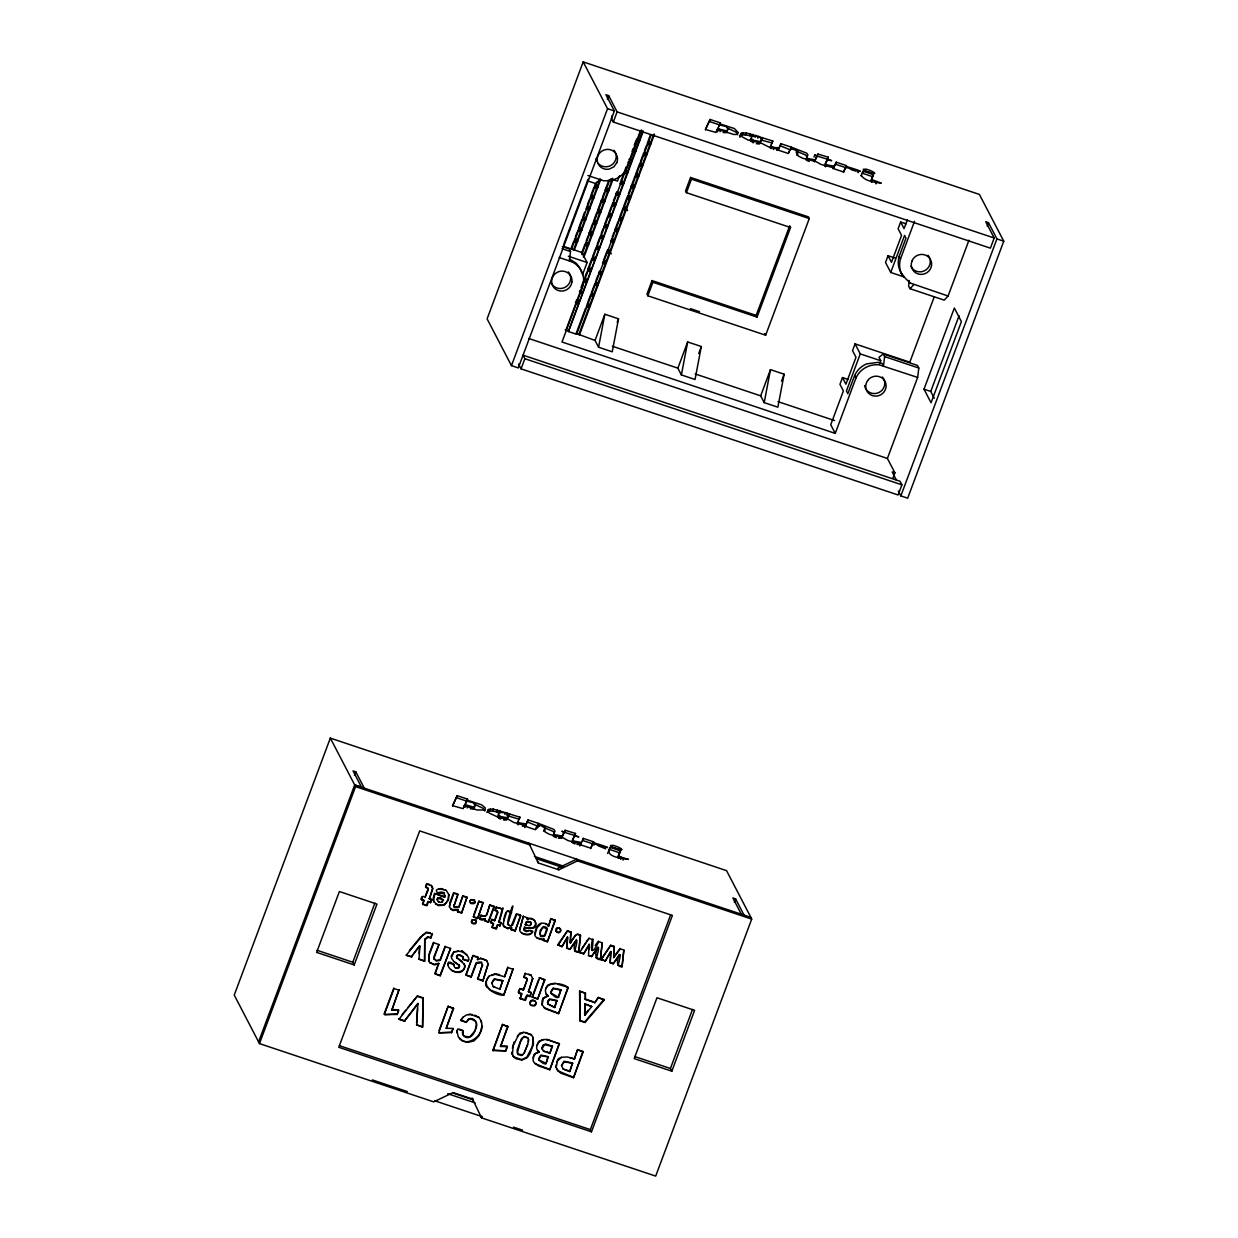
<?xml version="1.0" encoding="UTF-8"?>
<svg xmlns="http://www.w3.org/2000/svg" width="1238" height="1238" viewBox="0 0 1238 1238"><rect width="100%" height="100%" fill="white"/><g stroke="black" fill="none" stroke-linecap="round" stroke-linejoin="round"><path stroke-width="1.5" d="M536.983 938.064C554.655 940.772 531.442 941.097 535.126 932.415C535.574 928.33 538.375 922.542 542.584 923.161C547.01 923.115 550.693 927.185 545.277 923.455M541.316 923.486L537.044 927.618L535.126 933.947M456.899 1032.74L456.915 1030.728L458.261 1036.871L462.563 1040.849L467.871 1042.365L473.845 1040.988L478.549 1036.283L480.205 1032.879L482.031 1025.822L481.087 1020.607L481.659 1022.867M424.325 960.858L418.738 959.001L424.588 961.369L424.742 939.271L427.636 936.81L431.056 937.878L432.248 933.483L430.793 937.383M424.588 961.369L424.742 939.271M423.071 997.828L422.452 1026.782L416.463 1024.77L422.715 1027.292L423.071 997.828L417.438 995.956L408.045 1007.376M464.977 966.274L464.033 963.69L464.977 966.274C462.78 978.825 444.566 969.509 448.574 962.39C451.994 960.874 454.857 967.528 453.773 964.123M448.574 962.39L448.187 965.067M518.01 1054.466L517.066 1050.335L521.415 1038.759L524.278 1036.361L527.837 1038.001L524.541 1036.871L523.024 1037.614L520.44 1041.839L517.283 1052.981L518.01 1054.466L521.229 1055.565L524.076 1053.321L527.651 1044.532L528.533 1039.533L527.574 1037.49M594.844 1002.672L585.388 999.499L585.311 993.046L579.57 991.127L579.941 1020.824L584.94 1022.495L604.376 999.84L598.372 997.426L594.844 1002.672L598.372 997.426M584.63 1014.603L584.97 1003.801L591.779 1006.509L584.893 1015.114L588.065 1010.301M585.388 999.499L585.311 993.046M584.893 1015.114L584.97 1003.801M523.194 918.225L523.349 916.445L527.543 917.838L527.45 919.37C530.684 917.528 535.389 919.71 535.868 923.455C536.967 933.994 520.269 922.728 524.742 930.945L526.692 931.641L528.641 930.342L532.804 931.734C529.369 938.234 519.387 933.112 519.62 929.924C526.769 903.198 522.018 921.861 519.62 929.924M539.366 1052.145L537.571 1050.288L539.366 1052.145L535.822 1053.352L533.578 1056.37L533.083 1060.626L534.058 1062.498L538.406 1065.856L549.765 1069.787L559.452 1043.882L546.871 1039.394L559.452 1043.882M541.811 1003.538L542.12 1005.008L543.265 998.555L548.125 996.033L546.345 994.16L548.125 996.033M574.757 950.97C582.03 925.297 567.283 953.167 578.765 952.316L580.56 935.572C573.132 927.386 568.01 958.831 570.935 931.935L567.453 930.775L557.719 944.857L562.006 946.699L567.453 937.073L562.006 946.699M570.517 943.124L570.935 931.935M592.166 950.366C595.772 917.343 584.909 970.236 598.728 941.654L602.194 942.814L600.415 959.543C588.917 960.394 603.664 932.539 596.391 958.212M618.041 965.439C625.298 939.781 610.566 967.636 622.049 966.785L623.844 950.057L620.377 948.896L613.8 957.608L614.218 946.42L610.736 945.244L601.003 959.326L605.289 961.183L610.721 951.542L605.289 961.183M613.8 957.608L614.218 946.42M419.109 953.337L419.605 945.817L411.527 956.587L419.605 945.817M419.001 959.496L419.868 946.312M416.587 1022.99L417.516 1008.676M416.726 1025.281L417.856 1003.322L404.64 1020.824L418.119 1003.832M527.45 919.37L527.543 917.838M444.705 897.287L444.535 895.291L444.705 897.287L434.538 893.465L433.145 898.54L433.888 901.929L433.238 900.041M909.032 280.995L908.646 286.071L910.007 288.702L944.207 300.138L948.076 296.006L968.983 240.203M576.397 940.493L569.882 949.329L566.88 948.339L567.453 937.073M566.88 948.339L567.716 937.568M588.669 949.685L589.087 944.3L588.514 955.566L591.516 956.572L598.031 947.735M619.665 954.978L613.166 963.814L610.164 962.808L610.721 951.542M610.164 962.808L610.984 952.053M462.919 957.051L459.267 955.163L457.348 955.736L456.776 957.407L456.59 955.984L457.905 954.761L460.366 954.962L462.641 956.541L463.151 959.496L468.072 961.137C472.947 955.906 451.715 944.223 467.175 955.256M435.497 904.142L442.059 905.365L445.68 903.415L448.295 899.159L448.729 894.347L448.404 900.072L444.241 905.164L438.175 905.597L433.625 901.419M456.048 968.162L458.818 967.265L459.391 965.655L459.081 967.776L457.271 968.41L454.795 967.543L453.572 965.191M578.765 952.316L580.297 935.077M600.415 959.543L602.194 942.814M622.049 966.785L623.844 950.057M463.151 959.496L462.641 956.541M893 477.93L894.904 472.854L887.398 458.447L917.637 377.42L879.367 364.901A22.005 21.247 -27.5 0 0 855.969 377.977L835.248 433.393L562.006 341.998L582.773 286.597A22.005 21.247 -27.5 0 0 573.271 262.518L569.372 260.924L570.532 251.531L569.171 248.9L562.346 246.625M879.506 363.987L880.729 360.738L878.965 357.333L883.251 353.975L884.628 356.59L883.468 365.984L882.137 363.446L878.036 362.363L866.786 363.833A22.005 21.247 -27.5 0 0 854.653 375.439L847.829 393.669L846.421 390.96L860.286 353.898L855.071 343.885L852.549 350.648L855.984 357.256L845.91 384.182L842.474 377.575L839.952 384.337L843.388 390.945L830.744 424.742L835.248 433.393M917.637 377.42L918.813 368.042L917.451 365.411L883.251 353.975M433.501 900.552L434.801 893.975M459.36 1038.419C467.175 1047.596 482.743 1035.866 482.031 1025.822M451.483 970.283C454.067 972.325 465.101 973.362 464.714 965.764M462.347 1032.662L463.027 1034.968L462.718 1030.356L459.112 1029.149M462.625 1033.173L462.981 1030.867L457.58 1029.057L457.178 1031.223M524.355 926.937C528.301 929.258 535.729 928.918 535.605 922.944C535.126 919.2 530.406 917.018 527.187 918.859M525.763 1032.399L531.381 1034.875L523.798 1032.337L518.645 1034.813L513.12 1045.801L512.455 1054.575L511.774 1052.176M514.172 1057.066L521.724 1059.589L526.877 1057.175L532.433 1046.172L533.098 1037.382L533.439 1044.16L529.818 1053.94L527.14 1057.685L521.987 1060.099L515.998 1058.691L512.981 1055.705L514.435 1057.577M530.297 924.879L530.963 922.341L531.288 924.306L529.663 925.838L525.252 924.538L526.243 921.892L527.806 921.18L531.226 922.852M470.765 903.43C477.822 899.809 475.717 904.916 470.765 903.43C465.643 897.751 480.808 900.753 471.353 899.562M555.831 930.961C557.177 933.622 561.727 931.75 560.381 928.918C557.085 926.488 561.835 929.336 560.721 931.224C556.93 936.872 552.906 925.637 559.189 928.252M471.291 921.366L471.771 922.712L471.926 919.679L475.732 920.097L474.835 919.633M471.554 921.877L472.916 919.664M472.343 923.409L475.624 922.821L476.042 920.283L476.367 922.542L475.175 923.858L473.241 923.888L471.508 922.217M529.771 1002.919L530.56 1000.799L532.619 999.902L535.977 1002.068L536.054 1004.266L534.553 1005.906L531.025 1005.349C527.373 1003.678 532.588 999.345 534.986 1000.691M531.025 1005.349L534.29 1005.395L536.255 1003.12M556.094 931.456L557.27 928.299M861.199 175.254C864.774 181.228 874.601 182.373 881.286 183.147L871.428 179.417L873.394 174.62L863.087 171.184L861.075 175.92M598.573 347.228L604.84 314.251L618.505 318.816L612.237 351.809L598.573 347.228L595.045 340.45L576.165 333.44L585.605 308.2M681.395 374.928L687.663 341.951L701.312 346.516L695.044 379.493L681.395 374.928L677.867 368.15L612.346 346.238M764.202 402.629L770.469 369.651L784.134 374.216L777.866 407.194L764.202 402.629L760.674 395.851L695.168 373.938M548.016 1004.405L547.676 1001.016L549.579 998.973L556.945 1000.505L554.763 1007.531L547.753 1003.894L554.763 1007.531M557.208 1001L549.842 999.484L547.366 1002.625M538.592 1058.738L540.805 1055.101L548.171 1056.618L545.989 1063.659C543.018 1065.485 536.859 1056.757 539.242 1060.533M538.855 1059.248L541.068 1055.612L548.434 1057.128M612.005 115.66L611.464 118.461L613.321 122.02L990.4 248.157L994.191 238.006L985.727 221.741L988.466 222.654L996.93 238.919L1003.755 241.209L907.671 498.187L900.846 495.896L898.293 491.006M437.184 899.252C440.914 893.294 446.779 905.195 438.329 901.697L437.184 899.252L437.401 900.336M437.463 899.763L437.571 897.643M491.687 983.127L494.241 978.84L502.69 980.542L499.904 989.193L493.312 986.624L491.687 983.127L494.504 979.351L502.953 981.053M561.51 1065.547L564.064 1061.245L572.513 1062.962L569.743 1071.597L563.135 1069.028L561.51 1065.547L564.327 1061.755L572.776 1063.473M429.369 898.943L432.604 888.11L431.195 885.185L432.867 888.621L429.369 898.943L431.644 899.701L430.514 902.719C426.135 898.246 425.949 911.214 428.24 901.96M498.837 922.171C505.383 896.142 503.077 911.431 498.837 922.171L501.096 922.929L499.966 925.947C495.587 921.49 495.417 934.442 497.707 925.188M528.502 991.886L532.634 978.484L528.502 991.886L531.35 992.83L529.941 996.605C524.556 990.57 523.674 1008.258 527.094 995.662M468.072 961.137L468.444 959.373M451.081 956.293L454.006 951.542L451.313 957.98L453.897 961.57L459.267 965.361L453.897 961.57M550.693 991.855L553.046 988.094L560.969 989.735L558.617 997.24C555.212 999.7 548.976 989.735 551.235 993.712M550.956 992.365L553.309 988.605L561.232 990.245M541.919 1047.967L543.064 1045.011L545.803 1043.959L552.457 1046.358L549.842 1053.352L543.374 1050.907L541.919 1047.967L542.198 1049.329M542.182 1048.478L544.534 1044.717L552.457 1046.358M488.236 963.721L482.897 980.883L488.236 963.721L486.101 959.961L480.267 958.166L486.998 960.889M524.2 930.233L524.618 927.448M541.857 1004.498L545.354 1008.753L558.539 1013.659L568.227 987.754C560.768 980.836 540.325 982.492 546.608 994.671M547.134 1039.905C540.217 1037.196 533.949 1046.868 537.834 1050.799M438.964 963.814L434.414 964.882L429.988 962.638L434.151 964.371L438.701 963.303L435.157 973.997L440.357 975.73L450.57 948.401L445.386 946.668L440.264 960.348L436.302 960.982L434.043 958.212L438.964 944.517L433.764 942.783L429.153 955.117L428.766 961.121L428.89 954.606L433.501 942.273M477.713 979.134L482.418 964.82L477.713 979.134L482.897 980.883M450.911 909.45L458.184 909.976L452.938 910.534L449.533 907.361L449.905 902.641L453.619 892.691M449.301 906.371L453.882 893.202L458.045 894.594L454.083 905.628L457.781 894.084L454.996 893.155M503.34 925.776C503.371 921.645 504.81 907.686 509.932 911.539M487.199 987.15C482.186 984.164 491.146 972.573 488.793 976.844C480.359 986.64 494.937 995.089 503.68 995.321L513.105 968.905L503.68 995.321M507.766 924.446C507.007 917.466 519.558 886.625 507.766 924.446L510.319 925.869L512.64 925.08L516.71 914.217L520.858 915.609L515.101 931.007L511.186 929.707L511.464 927.37L507.595 928.252L503.526 926.132L507.859 928.763L511.464 927.37M556.094 1064.912L556.218 1067.326L557.518 1060.703L561.557 1057.314L567.422 1056.958L574.401 1059.14L577.542 1049.499L583.206 1051.82L573.519 1077.725L560.628 1073.114L556.76 1069.044L558.524 1071.504M434.213 959.388L434.136 956.2L438.964 944.517M429.385 884.272L426.723 883.793L425.562 886.919C431.195 887.677 425.532 894.734 425.207 897.55C421.802 893.588 419.032 901.001 424.077 900.568L422.669 904.359L426.816 905.752M428.085 889.859L427.574 887.584M496.283 928.98L492.136 927.587L493.544 923.796L490.619 922.403L491.749 919.385L494.674 920.778L497.552 913.102L497.026 910.812L495.03 910.147L496.19 907.036L500.663 908.413L501.994 910.209M525.33 1000.397L520.13 998.648L521.91 993.928C515.658 994.609 519.14 985.278 523.318 990.152L527.14 979.583L526.336 977.819L523.813 976.983L525.268 973.083L524.076 977.494L527.063 978.871M540.495 935.742L540.093 930.465L543.451 926.504L545.741 927.03L547.273 929.568L544.921 935.882C541.579 937.429 536.797 935.789 544.658 935.371L546.809 928.237M539.613 934.04L542.445 927.602L546.654 928.082M550.941 918.581L548.48 926.349L550.941 918.581L555.351 920.484L547.382 941.809L543.528 940.524L543.683 938.45M543.528 940.524L543.946 938.961M547.861 995.522L542.987 998.045L541.888 1001.944M539.087 1051.635L534.228 1054.157L533.114 1058.072M475.794 1026.333C476.15 1032.894 468.366 1042.736 462.764 1034.457M475.377 1029.335C478.704 1024.368 474.959 1016.708 468.645 1018.859L466.184 1022.387L468.908 1019.354L470.765 1019.029L475.702 1021.164M462.888 895.801L459.097 907.175C454.919 908.646 450.121 906.402 458.834 906.665L462.888 895.801L467.051 897.194L461.557 913.102L457.642 911.787L457.921 909.466M457.642 911.787L458.184 909.976M480.53 958.676L477.589 959.636L477.914 957.129L473.024 955.488L465.828 974.739L471.307 976.999L476.398 963.365C485.729 962.684 481.009 961.09 476.135 962.855L471.044 976.488M477.589 959.636L477.914 957.129M511.186 929.707L511.727 927.881M514.049 1042.102L512.362 1048.307M484.956 918.441L484.383 920.314L488.577 922.14L494.333 906.742L489.908 904.839C487.648 908.677 488.174 919.463 481.273 915.362L479.74 919.292L482.062 920.128L485.219 918.952L479.462 918.782M485.219 918.952L484.646 920.824L488.577 922.14M806.975 157.613L805.984 155.199L796.251 151.082M330.329 738.111L354.687 784.923L750.893 917.42L726.536 870.639L330.329 738.111L234.245 995.073L259.469 1043.588L433.718 1101.866L452.443 1092.906L472.931 1099.762L472.049 1098.06L481.536 1117.852L655.691 1176.1L751.698 919.107L750.816 917.42M1003.755 241.209L979.397 194.428L583.191 61.9L487.107 318.862L511.464 365.643L518.289 367.934L614.373 110.971L605.908 94.692L608.647 95.605L617.112 111.884L994.191 238.006M354.517 775.22L355.786 771.816L353.047 770.903L361.511 787.182L354.687 784.923L258.587 1041.885M607.378 98.994L608.647 95.605M511.464 365.643L607.549 108.696L583.191 61.9M259.469 1043.588L355.569 786.625L354.687 784.923M563.723 244.397L588.081 179.262M521.074 368.862L524.866 358.726L523.024 355.167L900.057 481.273L901.898 484.832L898.107 494.983L521.074 368.862L518.536 364.034M571.306 247.817L573.72 241.333L576.459 242.246M575.345 237L577.171 232.125M584.646 212.116L582.835 216.975L585.559 217.903M587.477 204.533L589.303 199.674M571.585 249.07L596.623 182.125M573.426 250.355L600.121 178.953M574.324 249.983L600.709 179.417M586.27 240.652L588.096 235.793M602.457 197.384L604.283 192.509M581.829 254.564L609.591 180.33M583.346 256.715L612.671 178.272M583.887 257.287L612.996 179.433M582.464 274.867L587.075 262.502L581.875 252.506L563.058 246.207M619.511 175.796L617.53 181.088L610.721 178.814M581.024 287.587L583.438 281.088L586.178 282.016M585.063 276.77L586.889 271.896M597.196 244.304L599.625 237.82L602.364 238.733M601.25 233.487L603.061 228.628M613.383 201.036L615.209 196.161M626.134 166.944L624.911 170.194L627.651 171.107M634.227 145.31L636.038 140.436L638.777 141.349M566.354 328.813L640.154 131.491M641.315 129.959L627.31 167.501A22.005 21.247 -27.5 0 1 609.622 180.578L603.819 180.841L587.88 175.517M651.08 135.143L576.614 334.291L568.412 331.536L642.816 130.532M568.412 331.536L642.878 132.404M595.989 280.422L597.815 275.548M612.176 237.139L614.002 232.28M618.041 221.463L614.605 230.655L617.329 231.568M628.362 193.871L630.173 188.996M640.495 161.404L642.924 154.92L645.648 155.833M644.534 150.587L646.36 145.728M650.414 134.896L647.985 141.395L650.708 142.308M578.904 334.353L653.741 134.199M579.338 335.204L654.484 134.246M354.192 964.944L316.634 952.378L339.382 891.53L376.956 904.096L354.192 964.944L352.784 962.236L374.866 903.167M595.045 340.45L604.84 314.251M617.205 322.313L618.505 318.816M452.566 806.031L457.224 795.678L467.531 799.129L466.308 802.1L467.531 799.129M705.443 129.804L710.086 119.452L720.392 122.902L719.185 125.889L720.392 122.902M652.024 280.577L646.963 294.102L647.845 295.789L765.657 335.204L809.281 218.553L808.399 216.867L690.572 177.452L685.527 190.977L686.409 192.679L790.556 227.513L757.052 317.114L652.906 282.279L652.024 280.577L756.17 315.411L757.052 317.114M428.209 888.528L425.826 887.429L426.723 883.793M421.415 899.67L422.545 896.652M647.845 295.789L652.906 282.279M686.409 192.679L691.469 179.154L690.572 177.452M422.669 904.359L423.814 900.057L421.152 899.175M425.516 895.507L427.249 890.896M384.105 1013.984L393.808 988.048M463.708 807.563L464.467 805.536L476.847 809.962L485.157 810.023L485.219 807.826L481.551 804.793L467.066 800.073M719.943 123.862L734.413 128.566L738.421 132.791L736.61 134.447L733.933 134.493L717.328 129.325L716.57 131.352L717.483 131.847M465.179 807.207L464.173 806.634L466.571 801.048L473.442 802.812L475.671 805.365L473.349 807.037L464.931 804.607M718.04 130.98L718.798 128.953L717.792 128.396L717.034 130.423L719.433 124.837L726.319 126.601L728.532 129.139L726.226 130.826L718.798 128.953M430.514 902.719L431.366 899.19L429.106 898.432M391.842 1010.115L398.992 989.781L391.842 1010.115L398.76 1010.285L397.197 1014.464L384.368 1014.495L394.071 988.558L399.27 990.292M467.113 807.95L467.871 805.923M719.974 131.739L720.733 129.711M397.197 1014.464L398.497 1009.775L391.579 1009.604M739.937 137.341L741.299 133.286L746.112 132.868L772.806 140.977L772.048 143.004L761.385 140.111L761.618 137.619M486.89 812.422L488.437 809.497L493.25 809.079L519.945 817.188L519.186 819.231L507.998 815.873M739.751 136.195L741.299 133.286M487.679 811.524L489.505 811.045L490.263 809.018M740.541 135.313L742.382 134.834L743.14 132.806M489.505 811.045L492.492 811.107L493.25 809.079M742.382 134.834L745.353 134.896L746.112 132.868M438.701 963.303L434.894 973.486L440.357 975.73M433.95 958.893L436.039 960.471L440.001 959.837L445.123 946.157M492.492 811.107L496.717 811.88L497.475 809.853M745.353 134.896L749.578 135.654L750.336 133.627M461.557 913.102L467.051 897.194M500.075 810.534L499.316 812.577L496.717 811.88M752.936 134.323L752.178 136.35L749.578 135.654M440.094 975.219L450.57 948.401M500.725 819.03L499.471 818.488L500.229 816.446L498.295 814.821L498.496 813.227C501.405 811.478 511.959 812.886 507.735 817.823L500.229 816.446M753.091 140.234L760.596 141.612C764.821 136.675 754.267 135.252 751.358 137L751.157 138.594L753.091 140.234L752.333 142.262L753.586 142.819M755.118 137.279L755.876 135.252M504.918 814.434L505.677 812.407M757.78 138.223L758.538 136.195M506.806 815.238L507.565 813.196M508.524 816.337L509.623 813.753M761.385 140.111L762.5 137.526M677.867 368.15L687.663 341.951M473.814 914.867L478.936 901.171L483.114 902.564L477.62 918.472L473.442 917.079L478.936 901.171M477.62 918.472L483.114 902.564M439.103 1030.434L448.156 1006.231L453.619 1008.475L446.206 1028.298L453.108 1028.469L451.545 1032.647L438.716 1032.678L448.156 1006.231M517.948 821.521L518.954 822.806L518.196 824.833L517.097 823.75L519.945 817.188M771.057 148.606L771.816 146.579L770.81 145.295M486.41 915.424L489.908 904.839M773.363 149.535L774.121 147.508L779.058 147.771L780.946 143.701L791.252 147.152L790.2 149.844L780.188 145.728L778.3 149.798L776.675 150.231M453.356 1007.964L446.206 1028.298M473.024 955.488L466.092 975.25L471.307 976.999M698.712 353.511L701.312 346.516M488.298 921.629L494.07 906.231M524.695 827.588L528.084 819.912L538.391 823.363L537.338 826.055L539.35 826.303M778.3 149.798L779.058 147.771M522.374 826.272L525.423 826.025L528.084 819.912M780.188 145.728L780.946 143.701M497.552 913.102L497.413 911.261L495.293 910.657L496.19 907.036M492.012 919.896L490.882 922.914L493.544 923.796M451.545 1032.647L453.108 1028.469M492.337 925.823L493.281 923.3M494.674 920.778L496.717 914.124M499.966 925.947L500.833 922.418L498.558 921.66M536.812 826.721L536.054 828.748L538.19 827.263M788.916 152.522L789.674 150.494M506.543 912.267L503.711 921.072M488.437 809.497L487.834 811.524L489.335 813.134L498.868 817.56L508.679 819.494L513.755 822.465L525.454 825.56L525.113 826.257L535.435 829.708L537.323 825.638L540.31 825.39L545.122 827.649L543.915 831.379L544.349 829.677M740.51 134.168L742.196 136.907L748.092 140.018L761.54 143.283L769.402 147.26L778.315 149.334L777.99 150.046L788.297 153.497L790.184 149.427L793.171 149.179L797.984 151.423L796.777 155.152L797.226 153.45L796.22 152.553M511.634 925.049L516.432 913.706M515.101 931.007L520.594 915.099L517.824 914.17M538.391 823.363L553.881 829.398L555.073 831.178L553.835 833.437L554.763 834.675L554.005 836.702L556.373 837.662M791.252 147.152L806.743 153.172L807.95 154.967L806.696 157.211L807.625 158.464L806.866 160.491L805.969 159.748L806.603 158.201M502.69 980.542L499.904 989.193M507.719 967.095L504.562 976.736L507.982 967.605L513.383 969.4M525.516 925.049L526.506 922.403L530.452 921.753M813.97 157.025L814.728 154.998L817.065 155.787L817.962 154.054L828.361 157.241L824.554 165.799L825.607 166.805L826.365 164.778L825.313 163.772L827.185 159.764L831.673 160.677L827.386 159.238L828.361 157.241M756.17 315.411L789.674 225.811L790.556 227.513M558.338 838.234L561.557 838.111L564.017 832.524L561.866 831.224L564.203 831.998L565.101 830.28L575.5 833.453L571.786 842.273M814.728 154.998L816.879 156.313L814.418 161.884L817.065 155.787M564.203 831.998L561.557 838.111M563.445 834.025L565.101 830.28M816.306 157.814L817.962 154.054M492.817 1050.35L502.52 1024.414L507.982 1026.658L500.57 1046.481L507.487 1046.652L505.924 1050.83L492.817 1050.35L505.924 1050.83M493.08 1050.861L502.52 1024.414M575.5 833.453L574.509 835.449L578.811 836.888L574.324 835.975L572.451 839.983L573.504 841.004L572.745 843.032L575.02 843.914M518.583 992.814L519.991 989.038M500.57 1046.481L507.719 1026.147M520.13 998.648L521.631 993.418L518.32 992.303M523.318 990.152L526.908 980.542M579.957 846.034L581.427 842.474L573.504 841.004M833.53 168.275L836.192 162.178L846.498 165.629L845.399 168.461L845.74 167.656L835.433 164.205L832.787 168.554M583.315 838.389L582.556 840.432L592.863 843.867L593.621 841.84L583.315 838.389L580.668 844.502L577.001 844.471M835.433 164.205L836.192 162.178M505.661 1050.319L507.224 1046.141L500.307 1045.971M547.382 941.809L555.088 919.973M529.941 996.605L531.087 992.334L528.239 991.375M544.813 979.923L539.335 977.664L544.813 979.923L537.617 999.174L532.139 996.93L538.685 979.413M532.402 997.426L539.598 978.175M593.621 841.84L590.65 848.603M846.158 166.418C871.815 174.125 857.408 171.417 845.755 167.145L843.511 172.392M760.674 395.851L770.469 369.651M537.617 999.174L544.55 979.413M524.076 1053.321L527.651 1044.532M781.518 381.211L784.134 374.216M607.579 853.493L610.226 847.396L620.532 850.846L617.7 857.408L618.768 858.414L619.526 856.387L618.458 855.381L620.532 850.846M863.087 171.184L862.329 173.212L872.635 176.663L873.394 174.62M554.5 1007.036L556.945 1000.505M559.003 994.981L560.969 989.735M558.539 1013.659L567.963 987.243L558.059 984.349M871.629 182.203L872.388 180.175M620.718 859.342L621.476 857.315L619.526 856.387M545.989 1063.659L548.171 1056.618M549.842 1053.352L552.194 1045.847M623.008 860.116L623.766 858.089L628.424 859.373C622.435 858.367 603.587 857.052 610.226 847.396M875.87 183.905L876.628 181.862M549.765 1069.787L559.189 1043.371M569.743 1071.597L572.513 1062.962M574.401 1059.14L576.97 1051.031M573.519 1077.725L582.943 1051.31M895.337 258.138L888.048 255.709L885.526 262.471L890.726 272.468L904.359 277.033L900.908 272.592A22.005 21.247 -27.5 0 1 899.175 256.343L905.999 238.114L904.591 235.406L890.726 272.468M906.108 223.846L900.645 222.02L898.123 228.782L901.558 235.39L891.484 262.317L888.048 255.709M907.408 219.73L904.08 228.628L900.645 222.02M948.076 296.006L910.007 282.96L902.223 275.13A22.005 21.247 -27.5 0 1 900.506 258.897L914.511 221.339M591.485 1131.811L338.779 1047.286L419.697 830.899L672.404 915.424L591.485 1131.811L590.34 1129.613L670.578 915.021M934.164 297.074L909.806 362.208L855.071 343.885M923.997 389.196L954.343 308.045L961.4 321.617L931.053 402.768L923.997 389.196L930.744 391.456L934.288 398.234M671.832 1071.195L634.212 1058.614L656.976 997.751L694.595 1010.347L671.832 1071.195L670.423 1068.487L692.522 1009.419M734.335 902.254L735.589 898.865L732.865 897.952L741.33 914.232M987.197 226.043L988.466 222.654M930.744 391.456L959.079 315.721M900.846 495.896L996.93 238.919M613.321 122.02L617.112 111.884M479.988 917.466L481.009 914.851M592.863 843.867L592.538 844.672L594.24 844.904M537.338 826.055L527.326 821.955M845.755 167.145L843.527 171.974L833.22 168.523L833.576 167.78L820.918 164.391L815.857 161.528L802.518 158.201L797.937 155.771L797.535 153.125M464.173 806.634L465.813 803.075M772.806 140.977L770.036 147.786M872.635 176.663L870.67 181.444M710.086 119.452L705.412 129.448L715.874 132.404L717.328 129.325M759.838 143.639L760.937 140.528M457.224 795.678L452.551 805.659L463.012 808.631L464.467 805.536M550.461 984.009L547.506 985.278L545.943 988.868M543.343 1039.734L538.731 1041.39L537.168 1044.98M561.557 1057.314L558.353 1058.753L556.682 1062.452M826.628 161.265L827.603 159.269L817.204 156.081M464.235 1036.33L469.713 1036.856L474.634 1031.3M573.751 837.476L574.741 835.495L564.342 832.307M544.674 829.352L545.076 831.982L549.657 834.412L562.996 837.739L568.056 840.617L580.715 843.991L580.359 844.734L590.665 848.185L592.894 843.357C604.546 847.628 618.938 850.336 593.296 842.645M474.68 1015.114L478.874 1017.466L470.301 1014.324L466.37 1015.036L463.12 1017.156L460.799 1020.576L466.184 1022.387M521.91 933.204C523.473 933.885 530.994 936.114 532.541 931.224L529.771 930.295M589.35 944.811L583.64 953.941L589.087 944.3M557.998 945.352L567.453 930.775M581.535 948.958L588.019 939.58M583.64 953.941L579.632 952.595L589.087 938.017M601.266 959.837L610.736 945.244M441.749 902.115L443.343 899.577M569.882 949.329L576.119 939.982M591.516 956.572L597.768 947.225M613.166 963.814L619.402 954.467M570.254 942.613L575.732 935.355M595.184 945.507L598.465 941.143M613.537 957.098L620.114 948.385M409.422 950.521L420.951 936.501M411.805 957.098L406.219 955.225L422.359 935.603L426.537 932.678L432.511 933.994M402.164 1014.526L405.693 1010.239M417.438 995.956L398.899 1019.323L404.903 1021.335M523.798 1032.337L519.96 1033.049L517.236 1036.469M579.678 1020.313L584.676 1021.984L604.113 999.329M425.005 939.781L427.899 937.305L431.056 937.878M430.329 932.879L426.274 932.168L422.359 935.603M599.811 179.51L595.927 183.642L587.385 180.779M910.007 288.702L913.907 284.57M523.937 929.723L528.208 931.069M751.528 138.47L750.228 139.786L751.203 141.55M498.666 814.697L497.537 816.848L499.471 818.488M526.181 823.997L518.954 822.806M445.262 890.153C450.245 891.345 431.103 885.696 437.772 893.171C451.421 894.718 440.573 890.199 437.772 893.171M490.14 975.73L495.494 974.306L504.562 976.736M506.311 820.19L508.323 816.987L507.487 816.368M537.447 861.277L538.329 862.963L558.818 869.819L577.527 860.874L751.698 919.107M477.326 959.125L478.766 958.475M517.747 1053.956L522.73 1054.884M454.269 952.053L458.679 951.171L462.099 951.852M834.288 166.248L826.365 164.778M815.177 159.857L807.625 158.464M562.315 836.083L554.763 834.675M482.727 915.965L485.683 915.965M499.579 974.646L495.215 973.811L491.734 974.91M443.684 889.472L441.486 888.528L438.113 889.426M458.679 951.171L455.599 951.511M472.436 1014.541L468.289 1014.495M555.645 983.282L552.102 983.622M874.523 173.506L867.405 171.742A5.942 1.052 20.5 0 1 863.304 169.297L866.058 169.142A6.066 1.083 20.5 0 1 872.419 171.509A6.066 1.083 20.5 0 1 874.43 173.459M621.646 849.717L614.543 847.953A5.942 1.052 20.5 0 1 610.427 845.523L613.197 845.353A6.066 1.083 20.5 0 1 619.557 847.736A6.066 1.083 20.5 0 1 621.569 849.686M396.934 1013.953L384.925 1014.68M451.282 1032.136L439.273 1032.863M759.173 143.979L756.372 143.685M723.209 132.621L726.876 132.59L727.511 130.315M470.347 808.832L474.015 808.801L474.649 806.526M503.495 819.896L505.058 820.175M426.986 884.303L431.458 885.696M496.453 907.547L500.663 908.413M525.546 973.594L531.133 975.327L528.858 974.182M863.66 170.875L865.3 171.169A6.066 1.083 20.5 0 1 871.707 173.568M610.798 847.086L612.439 847.38A6.066 1.083 20.5 0 1 618.845 849.779M851.063 169.513L855.659 171.076M598.202 845.74L605.676 848.85M543.389 827.294L553.123 831.425L554.315 833.205L553.107 835.96M607.549 108.696L614.373 110.971M709.328 121.494L719.634 124.93M636.409 139.167L640.015 140.374M647.257 142.788L650.863 143.995M646.963 144.103L649.702 145.016M633.005 148.56L635.744 149.473M643.93 152.212L646.669 153.125M632.355 149.984L635.976 151.191M643.203 153.605L646.824 154.827M631.999 151.268L634.723 152.181M691.469 179.154L809.281 218.553M628.966 159.377L631.69 160.29M639.891 163.029L642.615 163.942M639.164 164.437L642.77 165.644M627.945 162.085L630.684 162.998M641.609 166.65L638.87 165.737L635.837 173.846L638.576 174.759M624.261 171.618L627.883 172.825M635.109 175.254L638.731 176.461M626.629 173.815L623.906 172.902L620.872 181.011L623.596 181.924M637.57 177.467L634.831 176.554L630.792 187.371L633.516 188.284M631.798 184.663L634.521 185.592M620.223 182.435L623.844 183.657M631.071 186.071L634.676 187.278M611.665 180.98L608.926 180.067L604.887 190.884L607.61 191.797M619.851 183.719L622.59 184.632M594.967 184.524L597.706 185.437M605.893 188.176L608.632 189.089M619.557 192.741L616.818 191.828L615.812 194.536L618.551 195.449M627.743 195.496L630.482 196.409M594.488 186.01L598.093 187.217M605.32 189.631L608.941 190.838M616.168 193.267L619.789 194.474M627.016 196.888L630.637 198.095M596.685 188.145L593.961 187.232L590.928 195.341L593.652 196.254M629.477 199.101L626.738 198.188L623.704 206.313L626.443 207.226M604.577 199.906L601.854 198.993L597.799 209.826L600.538 210.739M612.779 202.661L615.503 203.574M590.433 196.827L594.054 198.034M601.281 200.448L604.902 201.655M612.129 204.084L615.75 205.291M622.977 207.705L626.598 208.913L627.48 210.615M589.907 198.049L592.646 198.962M600.832 201.701L603.571 202.614M614.497 206.266L611.773 205.353L608.725 213.478L611.464 214.391M625.422 209.934L622.699 209.021L619.665 217.13L622.389 218.043M586.874 206.158L589.613 207.071M586.394 207.644L590 208.851M597.242 211.265L600.848 212.487M608.09 214.901L611.696 216.108M618.938 218.522L622.544 219.745M585.868 208.866L588.592 209.779M599.517 213.431L596.793 212.518L593.76 220.643L596.484 221.556M610.458 217.099L607.719 216.186L604.686 224.295L607.425 225.208M618.644 219.838L621.383 220.751M615.611 227.947L618.35 228.86M582.34 218.461L585.961 219.668M593.188 222.097L596.809 223.304M604.036 225.718L607.657 226.925M614.884 229.355L618.505 230.562M584.553 220.596L581.814 219.683L578.78 227.807L581.52 228.721M595.478 224.264L592.739 223.335L588.7 234.168L591.439 235.081M603.68 227.003L606.403 227.916M589.706 231.46L592.445 232.373M600.647 235.112L603.37 236.025M611.572 238.764L614.296 239.677M578.301 229.278L581.906 230.485M589.149 232.914L592.754 234.121M599.997 236.535L603.602 237.742M610.845 240.172L614.45 241.379M577.775 230.5L580.498 231.413M610.551 241.472L613.29 242.385M574.741 238.624L577.465 239.538M585.667 242.277L588.406 243.19M596.592 245.929L599.331 246.842M607.518 249.581L610.257 250.494M574.246 240.095L577.867 241.317M585.094 243.731L588.715 244.938M595.942 247.352L599.563 248.575M606.79 250.989L610.411 252.196L611.293 253.898M587.385 245.898L584.661 244.985L581.628 253.094L584.351 254.007M598.31 249.55L595.586 248.637L592.553 256.746L595.277 257.659M609.235 253.202L606.512 252.289L603.479 260.413L606.202 261.326M591.903 258.185L595.509 259.392M602.751 261.806L606.357 263.013M884.628 356.59L918.813 368.042M562.006 248.683L570.532 251.531M594.271 260.367L591.532 259.454L587.493 270.271L590.216 271.184M602.457 263.106L605.196 264.019M568.335 256.235L587.075 262.502M860.286 353.898L880.729 360.738M559.143 257.504L569.372 260.924M588.499 267.578L591.238 268.491M602.163 272.143L599.424 271.23L598.418 273.938L601.157 274.851M587.849 269.002L591.47 270.209M598.697 272.623L602.318 273.83M690.464 308.649L699.516 311.682M584.46 278.395L587.183 279.308M595.385 282.047L598.109 282.96M583.81 279.819L587.431 281.026M594.658 283.44L598.279 284.647M597.103 285.668L594.379 284.755L591.346 292.864L594.07 293.777M842.474 377.575L847.953 379.401M579.755 290.636L583.377 291.843M590.603 294.257L594.225 295.48M579.399 291.92L582.139 292.833M593.064 296.486L590.325 295.572L587.292 303.681L590.031 304.594M576.366 300.029L579.09 300.942M575.716 301.453L579.338 302.66M586.564 305.09L590.186 306.297M575.361 302.737L578.084 303.65M586.286 306.39L589.009 307.303M567.963 330.701L565.24 329.788L565.689 330.623M777.99 401.638L834.551 420.564M528.641 338.454L887.398 458.447M894.904 472.854L892.165 471.941L896.575 480.421M524.866 358.726L901.898 484.832M456.466 797.705L466.772 801.156M609.467 849.423L619.774 852.874M621.476 857.315L623.766 858.089M355.569 786.625L529.725 844.873L528.843 843.186L538.329 862.963M534.352 856.402L563.646 866.198M536.209 858.615L561.835 867.188M551.204 919.091L555.351 920.484M463.151 896.312L467.314 897.705M479.199 901.682L483.377 903.075M490.171 905.349L494.333 906.742M507.425 911.122L511.588 912.499M567.716 931.285L571.198 932.446M577.094 934.411L580.56 935.572M589.365 938.528L592.832 939.688M610.999 945.755L614.481 946.931M434.538 893.465L444.442 896.792M525.252 924.538L526.8 925.065M437.834 898.154L443.606 900.088M491.749 919.385L494.411 920.283M427.977 901.45L430.251 902.208M457.379 911.292L461.294 912.592M473.179 916.569L477.342 917.962M497.428 924.678L499.703 925.451M510.923 929.196L514.838 930.496M543.265 940.013L547.119 941.298M557.719 944.857L561.743 946.188M566.617 947.828L569.619 948.834M574.494 950.459L578.502 951.805M583.377 953.43L579.632 952.595M591.253 956.061L588.514 955.566M596.128 957.701L600.136 959.032M601.003 959.326L605.011 960.673M609.885 962.297L612.903 963.303M617.777 964.928L621.786 966.274M422.406 903.848L426.553 905.241M491.857 927.076L496.02 928.469M473.287 955.999L478.178 957.639M579.57 991.127L585.574 993.557M598.635 997.921L604.376 999.84M585.125 998.989L593.002 1001.635M462.888 958.986L467.809 960.626M585.234 1004.312L591.779 1006.509M550.972 993.201L558.617 997.24M448.837 962.901L454.036 964.634M519.728 988.528L523.055 989.642M411.527 956.587L406.219 955.225M477.435 978.624L482.634 980.372M526.831 995.151L529.678 996.095M532.139 996.93L537.338 998.664M519.867 998.153L525.067 999.886M486.936 986.64L490.542 990.199L503.417 994.81M543.9 1007.624L558.276 1013.164M317.005 950.273L352.784 962.236M634.599 1056.509L670.423 1068.487M417.701 996.451L423.334 998.339M448.419 1006.726L453.619 1008.475M502.783 1024.925L507.982 1026.658M577.806 1050.01L583.206 1051.82M460.536 1020.066L465.921 1021.876M574.138 1058.629L569.666 1057.562M546.283 1051.743L549.579 1052.842M538.979 1060.022L545.726 1063.148M563.135 1069.028L569.48 1071.087M398.636 1018.812L404.64 1020.824M535.141 1063.752L549.502 1069.276M558.261 1070.994L573.256 1077.215M339.46 1045.692L590.34 1129.613M453.185 1092.597L473.318 1099.329M447.707 1093.711L475.16 1102.888M372.313 1079.923L407.317 1091.607M434.77 1100.799L482.356 1116.707M513.461 1127.122L522.622 1130.186M807.826 160.94L809.234 161.451M727.139 127.916L735.96 132.079L737.662 134.818M474.262 804.127L483.083 808.306L484.801 811.045M771.816 146.579L774.121 147.508M569.356 258.912L576.382 263.385L579.724 267.81A22.005 21.247 -27.5 0 1 581.767 272.964M507.503 923.935L509.452 925.684M494.705 987.026L493.312 986.624M857.377 171.881L858.538 172.624M462.347 961.678L456.977 957.779L464.296 964.185M446.33 890.524L448.992 894.857M430.251 963.149L428.503 960.611M478.611 1016.955L481.35 1021.118M526.336 977.819L527.14 979.583M531.117 1034.364L533.361 1037.893M530.87 974.817L532.897 978.995M475.469 919.586L476.305 920.793M481.597 962.855L482.681 965.331M547.707 924.879L548.48 926.349M456.513 956.897L457.24 958.289M503.789 926.643L503.092 923.687M899.175 256.343L900.506 258.897M908.677 280.422L910.007 282.96M900.908 272.592L902.223 275.13M854.653 375.439L855.969 377.977M764.774 333.517L765.657 335.204M576.165 333.44L576.614 334.291M735.589 898.865L744.069 915.145M577.527 860.874L576.645 859.172L557.936 868.132L558.818 869.819M546.376 927.572L547.072 928.748M497.026 910.812L497.738 912.329M470.595 900.088L470.115 900.908M544.906 1051.696L543.374 1050.907M528.533 1039.533L528.471 1041.7M439.428 902.27L438.329 901.697M355.786 771.816L364.251 788.095M476.382 1022.774L476.413 1025.606M463.12 1017.156L461.836 1018.704M480.654 1116.15L481.536 1117.852M512.192 1054.064L513.259 1056.2M459.004 964.851L459.654 966.166M555.939 1066.816L557.023 1069.555M444.133 893.96L444.813 895.801M474.479 900.181L474.974 901.543M453.804 905.117L454.222 906.541M579.848 991.638L579.941 1020.824M610.396 848.247A5.942 1.052 20.5 0 1 609.669 847.55M613.878 150.2A10.275 9.919 -27.5 0 1 615.596 159.996L614.358 162.348A10.275 9.919 -27.5 0 1 598.186 163.401M596.762 161.234A10.275 9.919 -27.5 0 1 595.973 158.774M568.35 271.942A10.275 9.919 -27.5 0 1 570.656 279.169L570.068 281.738A10.275 9.919 -27.5 0 1 551.25 282.976M927.974 255.26A10.275 9.919 -27.5 0 1 925.56 270.163A10.275 9.919 -27.5 0 1 910.859 266.294M882.446 377.002A10.275 9.919 -27.5 0 1 878.856 392.554A10.275 9.919 -27.5 0 1 864.557 385.56M571.987 281.722L571.399 284.276A10.275 9.919 -27.5 0 1 554.593 288.315A10.275 9.919 -27.5 0 1 558.4 271.772A10.275 9.919 -27.5 0 1 571.987 281.722M911.88 261.218L911.292 263.771A10.275 9.919 -27.5 0 0 924.879 273.722A10.275 9.919 -27.5 0 0 928.701 257.179A10.275 9.919 -27.5 0 0 911.88 261.218M616.911 162.549L613.862 166.851L609.065 169.142A10.275 9.919 -27.5 0 1 597.165 159.578A10.275 9.919 -27.5 0 1 609.189 149.473A10.275 9.919 -27.5 0 1 616.911 162.549M867.606 380.608L866.368 382.944A10.275 9.919 -27.5 0 0 876.752 396.067A10.275 9.919 -27.5 0 0 884.783 380.948A10.275 9.919 -27.5 0 0 867.606 380.608"/></g></svg>
